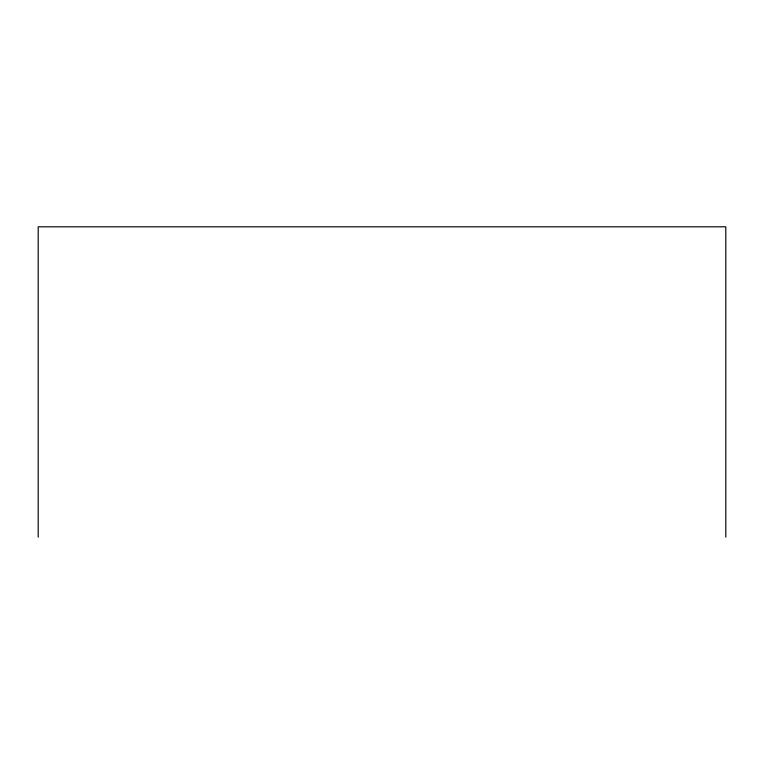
<?xml version="1.0" encoding="UTF-8"?>
<svg xmlns="http://www.w3.org/2000/svg" width="764" height="764" viewBox="0 0 764 764"><rect width="100%" height="100%" fill="white"/><g stroke="black" fill="none" stroke-linecap="round" stroke-linejoin="round"><path stroke-width="1.15" d="M725.8 537.188L725.8 226.812L38.2 226.812L38.2 537.188"/></g></svg>
